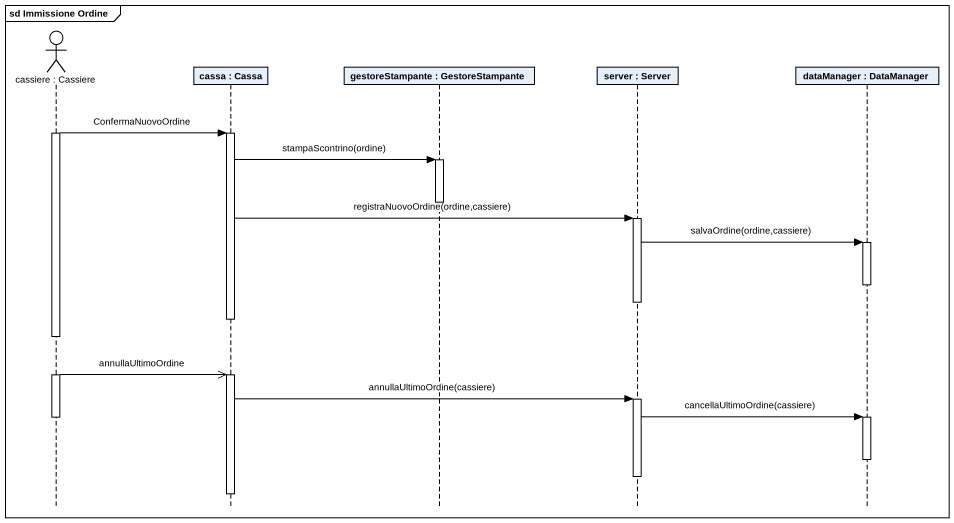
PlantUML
@startuml
mainframe sd Immissione Ordine
hide footbox
actor "cassiere : Cassiere" as cassiere
participant "cassa : Cassa" as cassa
participant "gestoreStampante : GestoreStampante" as gestoreStampante
participant "server : Server" as server
participant "dataManager : DataManager" as dataManager

activate cassiere
cassiere -> cassa : ConfermaNuovoOrdine
activate cassa
cassa -> gestoreStampante : stampaScontrino(ordine)
activate gestoreStampante
deactivate gestoreStampante
cassa -> server : registraNuovoOrdine(ordine,cassiere)
activate server
server -> dataManager : salvaOrdine(ordine,cassiere)
activate dataManager
deactivate dataManager
deactivate server
deactivate cassa
cassiere ->> cassa : annullaUltimoOrdine
activate cassa
cassa -> server : annullaUltimoOrdine(cassiere)
activate server
server -> dataManager : cancellaUltimoOrdine(cassiere)
activate dataManager
deactivate cassiere
deactivate dataManager
deactivate server
deactivate cassa
@enduml
